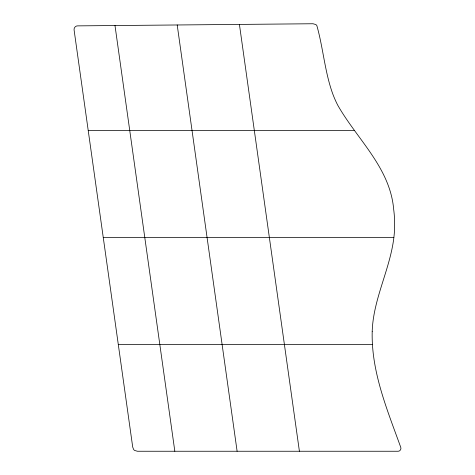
<?xml version="1.0" encoding="UTF-8"?>
<svg xmlns="http://www.w3.org/2000/svg" width="475" height="475" viewBox="0 0 475 475"><rect width="100%" height="100%" fill="white"/><g stroke="black" fill="none" stroke-linecap="round" stroke-linejoin="round"><path stroke-width="0.71" d="M88.231 130.595L354.368 130.595M103.253 237.482L393.828 237.482M118.275 344.363L372.317 344.363M239.418 24.415L299.404 451.25M177.205 24.973L237.114 451.25M114.992 25.537L174.824 451.25M372.198 331.532C371.189 371.889 387.315 410.008 400.728 447.278C401.512 448.982 400.051 451.351 398.133 451.25L137.406 451.25L134.591 450.437A4.702 4.702 0 0 1 133.582 449.427L132.703 447.022L74.112 30.139C73.649 28.055 75.454 25.739 77.627 25.876L312.983 23.75L315.804 24.534A4.738 4.738 0 0 1 316.825 25.531C323.243 48.088 324.769 72.158 332.922 94.341A107.89 107.89 0 0 0 337.695 105.123C357.135 139.407 390.058 167.556 393.668 209.249A112.159 112.159 0 0 1 394.63 223.63C395.212 261.084 373.35 294.328 372.198 331.532"/></g></svg>
